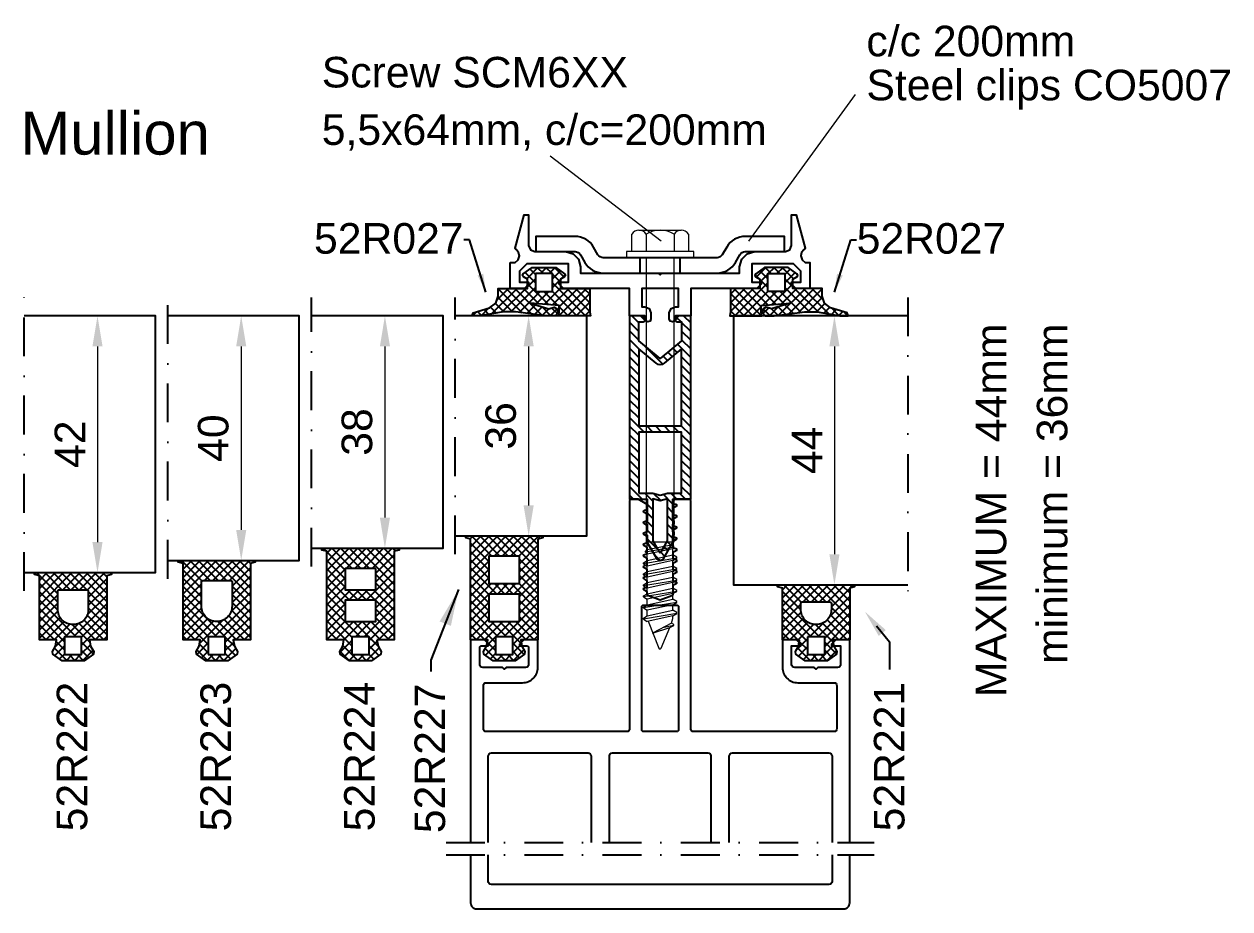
# Model space of a CAD drawing. Header units: millimetres. Extents: x 22319 to 27873, y 35287 to 39437.
# Drawn here: x 26222.6 to 26419.7, y 38653.1 to 38797.8 of the extents above; entities that cross this region are included whole.
import ezdxf

# ---------------------------------------------------------------- set-up
doc = ezdxf.new("R2010")
doc.units = ezdxf.units.MM
doc.header["$LTSCALE"] = 0.5
doc.linetypes.add('AM_DIN_F_W050', pattern=[6.25, 4.75, -1.5])
doc.linetypes.add('DASHDOT', pattern=[25.4, 12.7, -6.35, 0, -6.35])
for name, color, linetype in [('1', 1, 'Continuous'), ('6', 6, 'Continuous'), ('FYLLD', 6, 'Continuous'), ('LIST', 2, 'Continuous'), ('MATT', 1, 'Continuous')]:
    doc.layers.add(name, color=color, linetype=linetype)
for name, color, linetype, lineweight in [('AM_3', 6, 'AM_DIN_F_W050', 25), ('AM_5', 3, 'Continuous', 18), ('AM_6', 2, 'Continuous', 20), ('AM_7', 4, 'DASHDOT', 25), ('S_ACCESSORY', 7, 'Continuous', 9)]:
    doc.layers.add(name, color=color, linetype=linetype, lineweight=lineweight)
doc.styles.add('Border', font='ARIAL.TTF')
doc.styles.add('ROMANS', font='simplex.shx')
doc.styles.get("Standard").update_dxf_attribs({"font": 'ARIAL.TTF'})
doc.dimstyles.new('MASKIN_1-1', dxfattribs={"dimtxt": 2.5, "dimasz": 3, "dimexe": 1.5, "dimexo": 1.5, "dimgap": 1, "dimtad": 1, "dimrnd": 0.1, "dimzin": 12, "dimdsep": 46, "dimtxsty": 'ROMANS', "dimcen": -5, "dimclrd": 6, "dimclre": 6, "dimclrt": 256, "dimadec": 0, "dimazin": 0, "dimtfac": 1, "dimtmove": 2, "dimatfit": 3, "dimfxl": 0, "dimtolj": 1, "dimtzin": 12, "dimarcsym": 0})
doc.dimstyles.new('MASKIN_1-2', dxfattribs={"dimscale": 2, "dimtxt": 2.5, "dimasz": 3, "dimexe": 1.5, "dimexo": 1.5, "dimgap": 1, "dimtad": 1, "dimrnd": 0.1, "dimzin": 12, "dimdsep": 46, "dimtxsty": 'ROMANS', "dimcen": -5, "dimclrd": 6, "dimclre": 6, "dimclrt": 256, "dimadec": 0, "dimazin": 0, "dimtfac": 1, "dimtmove": 2, "dimatfit": 3, "dimfxl": 0, "dimtolj": 1, "dimtzin": 12, "dimarcsym": 0})
doc.dimstyles.new('SBS_DIN$0', dxfattribs={"dimscale": 2, "dimtxt": 2.5, "dimasz": 2.5, "dimexe": 1, "dimexo": 1, "dimgap": 1, "dimtad": 1, "dimrnd": 0.5, "dimdsep": 46, "dimtxsty": 'Standard', "dimcen": 0, "dimclrd": 256, "dimclre": 256, "dimclrt": 2, "dimadec": 0, "dimazin": 2, "dimtp": 0.1, "dimtm": 0.1, "dimtfac": 0.71, "dimtofl": 0, "dimtmove": 0, "dimatfit": 3, "dimfxl": 0, "dimlwd": -1, "dimlwe": -1, "dimarcsym": 0})

# ---------------------------------------------------------------- blocks, each defined once
blk = doc.blocks.new('*D396')
at = {"layer": 'AM_5'}
blk.add_line((26355.08, 38745.1), (26355.08, 38711.1), dxfattribs=at)
for points in [[(26354.25, 38745.1), (26355.91, 38745.1), (26355.08, 38750.1)], [(26354.25, 38711.1), (26355.91, 38711.1), (26355.08, 38706.1)]]:
    blk.add_solid(points, dxfattribs=at)
at = {"layer": 'Defpoints', "color": 0}
for p in [(26355.08, 38750.1), (26355.08, 38706.1), (26355.08, 38706.1)]:
    blk.add_point(p, dxfattribs=at)
at = {"layer": 'AM_5', "color": 2, "insert": (26350.58, 38728.1), "char_height": 5, "attachment_point": 5, "rotation": 90}
blk.add_mtext('44', dxfattribs=at)
blk = doc.blocks.new('*D397')
at = {"layer": 'AM_5'}
blk.add_line((26305.08, 38745.1), (26305.08, 38719.1), dxfattribs=at)
for points in [[(26304.25, 38745.1), (26305.91, 38745.1), (26305.08, 38750.1)], [(26304.25, 38719.1), (26305.91, 38719.1), (26305.08, 38714.1)]]:
    blk.add_solid(points, dxfattribs=at)
at = {"layer": 'Defpoints', "color": 0}
for p in [(26305.08, 38750.1), (26305.08, 38714.1), (26305.08, 38714.1)]:
    blk.add_point(p, dxfattribs=at)
at = {"layer": 'AM_5', "color": 2, "insert": (26300.53, 38732.1), "char_height": 5, "attachment_point": 5, "rotation": 90}
blk.add_mtext('36', dxfattribs=at)
blk = doc.blocks.new('*D398')
at = {"layer": 'AM_5'}
blk.add_line((26281.58, 38745.1), (26281.58, 38717.1), dxfattribs=at)
for points in [[(26280.75, 38745.1), (26282.41, 38745.1), (26281.58, 38750.1)], [(26280.75, 38717.1), (26282.41, 38717.1), (26281.58, 38712.1)]]:
    blk.add_solid(points, dxfattribs=at)
at = {"layer": 'Defpoints', "color": 0}
for p in [(26281.58, 38750.1), (26281.58, 38712.1), (26281.58, 38712.1)]:
    blk.add_point(p, dxfattribs=at)
at = {"layer": 'AM_5', "color": 2, "insert": (26277.03, 38731.1), "char_height": 5, "attachment_point": 5, "rotation": 90}
blk.add_mtext('38', dxfattribs=at)
blk = doc.blocks.new('*D399')
at = {"layer": 'AM_5'}
blk.add_line((26258.08, 38745.1), (26258.08, 38715.1), dxfattribs=at)
for points in [[(26257.25, 38745.1), (26258.91, 38745.1), (26258.08, 38750.1)], [(26257.25, 38715.1), (26258.91, 38715.1), (26258.08, 38710.1)]]:
    blk.add_solid(points, dxfattribs=at)
at = {"layer": 'Defpoints', "color": 0}
for p in [(26258.08, 38750.1), (26258.08, 38710.1), (26258.08, 38710.1)]:
    blk.add_point(p, dxfattribs=at)
at = {"layer": 'AM_5', "color": 2, "insert": (26253.53, 38730.1), "char_height": 5, "attachment_point": 5, "rotation": 90}
blk.add_mtext('40', dxfattribs=at)
blk = doc.blocks.new('*D400')
at = {"layer": 'AM_5'}
blk.add_line((26234.58, 38745.1), (26234.58, 38713.1), dxfattribs=at)
for points in [[(26233.75, 38745.1), (26235.41, 38745.1), (26234.58, 38750.1)], [(26233.75, 38713.1), (26235.41, 38713.1), (26234.58, 38708.1)]]:
    blk.add_solid(points, dxfattribs=at)
at = {"layer": 'Defpoints', "color": 0}
for p in [(26234.58, 38750.1), (26234.58, 38708.1), (26234.58, 38708.1)]:
    blk.add_point(p, dxfattribs=at)
at = {"layer": 'AM_5', "color": 2, "insert": (26230.07, 38729.1), "char_height": 5, "attachment_point": 5, "rotation": 90}
blk.add_mtext('42', dxfattribs=at)
blk = doc.blocks.new('SCM6XX')
for p, q in [((-3.88, 4.62), (-1, 4.62)), ((-1, 5.5), (-1, -5.5)), ((0, 5.5), (-1, 5.5)), ((0, -5.5), (0, 5.5)), ((-4.5, -3.46), (-4.5, 3.46)), ((-3.88, 2.31), (-1, 2.31)), ((0, 2.25), (46.5, 2.25)), ((46.5, 2.25), (46.5, -2.25)), ((46.92, 2.1), (46.5, 2.1)), ((47.18, 2.22), (46.92, 2.1)), ((47.71, -2.1), (46.92, 2.1)), ((47.33, 2.22), (47.18, 2.22)), ((47.33, 2.22), (48.17, -2.38)), ((47.59, 2.1), (47.33, 2.22)), ((48.61, 2.1), (47.59, 2.1)), ((47.59, 2.1), (48.48, -2.1)), ((48.99, 2.75), (48.61, 2.1)), ((49.52, -2.1), (48.61, 2.1)), ((49.14, 2.75), (48.99, 2.75)), ((49.14, 2.75), (50.04, -2.75)), ((49.51, 2.1), (49.14, 2.75)), ((49.51, 2.1), (50.42, -2.1)), ((50.42, 2.1), (49.51, 2.1)), ((50.8, 2.75), (50.42, 2.1)), ((51.33, -2.1), (50.42, 2.1)), ((50.95, 2.75), (50.8, 2.75)), ((51.32, 2.1), (50.95, 2.75)), ((50.95, 2.75), (51.85, -2.75)), ((51.32, 2.1), (52.23, -2.1)), ((52.23, 2.1), (51.32, 2.1)), ((52.61, 2.75), (52.23, 2.1)), ((53.14, -2.1), (52.23, 2.1)), ((52.76, 2.75), (52.61, 2.75)), ((52.76, 2.75), (53.66, -2.75)), ((53.13, 2.1), (52.76, 2.75)), ((53.13, 2.1), (54.04, -2.1)), ((54.04, 2.1), (53.13, 2.1)), ((54.42, 2.75), (54.04, 2.1)), ((54.95, -2.1), (54.04, 2.1)), ((54.57, 2.75), (54.42, 2.75)), ((54.57, 2.75), (55.47, -2.75)), ((54.94, 2.1), (54.57, 2.75)), ((54.94, 2.1), (55.85, -2.1)), ((55.85, 2.1), (54.94, 2.1)), ((56.23, 2.75), (55.85, 2.1)), ((56.76, -2.1), (55.85, 2.1)), ((56.38, 2.75), (56.23, 2.75)), ((56.38, 2.75), (57.28, -2.75)), ((56.75, 2.1), (56.38, 2.75)), ((56.75, 2.1), (57.66, -2.1)), ((57.66, 2.1), (56.75, 2.1)), ((58.04, 2.75), (57.66, 2.1)), ((58.57, -2.1), (57.66, 2.1)), ((58.19, 2.75), (58.04, 2.75)), ((58.19, 2.75), (59.09, -2.75)), ((58.56, 2.1), (58.19, 2.75)), ((58.56, 2.1), (59.47, -2.1)), ((59.02, 2.1), (58.56, 2.1)), ((59.75, 1.84), (59.02, 2.1)), ((59.98, 2.23), (59.75, 1.84)), ((60.13, 2.23), (59.98, 2.23)), ((60.5, 1.58), (60.13, 2.23)), ((60.13, 2.23), (60.53, 0.38)), ((59.75, 1.84), (61.41, -1.27)), ((63.87, 0.19), (60.5, 1.58)), ((61.41, -1.27), (60.5, 1.58)), ((64, 0), (63.87, 0.19)), ((63.87, -0.19), (64, 0)), ((59.44, -1.96), (63.87, -0.19)), ((-3.88, -2.31), (-1, -2.31)), ((46.5, -2.25), (0, -2.25)), ((47.71, -2.1), (46.5, -2.1)), ((48.02, -2.38), (47.71, -2.1)), ((48.17, -2.38), (48.02, -2.38)), ((48.17, -2.38), (48.48, -2.1)), ((49.52, -2.1), (48.48, -2.1)), ((49.89, -2.75), (49.52, -2.1)), ((50.04, -2.75), (49.89, -2.75)), ((50.04, -2.75), (50.42, -2.1)), ((51.33, -2.1), (50.42, -2.1)), ((51.7, -2.75), (51.33, -2.1)), ((51.85, -2.75), (51.7, -2.75)), ((51.85, -2.75), (52.23, -2.1)), ((53.14, -2.1), (52.23, -2.1)), ((53.51, -2.75), (53.14, -2.1)), ((53.66, -2.75), (53.51, -2.75)), ((53.66, -2.75), (54.04, -2.1)), ((54.95, -2.1), (54.04, -2.1)), ((55.32, -2.75), (54.95, -2.1)), ((55.47, -2.75), (55.32, -2.75)), ((55.47, -2.75), (55.85, -2.1)), ((56.76, -2.1), (55.85, -2.1)), ((57.13, -2.75), (56.76, -2.1)), ((57.28, -2.75), (57.13, -2.75)), ((57.28, -2.75), (57.66, -2.1)), ((58.57, -2.1), (57.66, -2.1)), ((58.94, -2.75), (58.57, -2.1)), ((59.09, -2.75), (58.94, -2.75)), ((59.09, -2.75), (59.47, -2.1)), ((-1, -4.62), (-3.88, -4.62)), ((-1, -5.5), (0, -5.5))]:
    blk.add_line(p, q)
for centre, radius, start, end in [((-3.11, 3.46), 1.39, 123.6264, 236.3736), ((0.12, 0), 4.62, 150, 210), ((-3.11, -3.46), 1.39, 123.6264, 236.3736)]:
    blk.add_arc(centre, radius, start, end)

msp = doc.modelspace()

# ---------------------------------------------------------------- hatches: boundary and pattern name
at = {"layer": 'FYLLD'}
h = msp.add_hatch(dxfattribs=at)
h.set_pattern_fill('USER', color=256, angle=45, pattern_type=0)
h.set_pattern_definition([(315, (26011.6817, 38833.6011), (-0.7071068, -0.7071068), []), (225, (26011.6817, 38833.6011), (-0.7071068, 0.7071068), [])])
edge = h.paths.add_edge_path()
edge.add_line((26298.702, 38751.425), (26299.701, 38752.152))
edge.add_line((26295.99, 38750.59), (26298.702, 38751.425))
edge.add_line((26295.865, 38750.101), (26295.99, 38750.59))
edge.add_line((26297.176, 38750.101), (26295.865, 38750.101))
edge.add_line((26300.91, 38750.732), (26297.176, 38750.101))
edge.add_line((26302.91, 38750.732), (26300.91, 38750.732))
edge.add_line((26307.916, 38750.101), (26302.91, 38750.732))
edge.add_line((26309.432, 38750.101), (26307.916, 38750.101))
edge.add_line((26309.867, 38750.568), (26309.432, 38750.101))
edge.add_line((26309.785, 38751.201), (26309.867, 38750.568))
edge.add_line((26309.244, 38751.542), (26309.785, 38751.201))
edge.add_line((26308.379, 38751.265), (26309.244, 38751.542))
edge.add_line((26305.318, 38752.178), (26308.379, 38751.265))
edge.add_line((26310.082, 38751.801), (26305.318, 38752.178))
edge.add_line((26310.082, 38750.701), (26310.082, 38751.801))
edge.add_line((26309.958, 38750.101), (26310.082, 38750.701))
edge.add_line((26315.205, 38750.101), (26309.958, 38750.101))
edge.add_line((26315.082, 38750.701), (26315.205, 38750.101))
edge.add_line((26315.082, 38754.601), (26315.082, 38750.701))
edge.add_line((26310.282, 38754.601), (26315.082, 38754.601))
edge.add_line((26310.282, 38756.101), (26310.282, 38754.601))
edge.add_line((26310.932, 38756.476), (26310.282, 38756.101))
edge.add_line((26311.081, 38756.723), (26310.932, 38756.476))
edge.add_line((26310.954, 38756.982), (26311.081, 38756.723))
edge.add_line((26309.498, 38758.001), (26310.954, 38756.982))
edge.add_line((26305.665, 38758.001), (26309.498, 38758.001))
edge.add_line((26304.21, 38756.982), (26305.665, 38758.001))
edge.add_line((26304.082, 38756.723), (26304.21, 38756.982))
edge.add_line((26304.232, 38756.476), (26304.082, 38756.723))
edge.add_line((26304.882, 38756.101), (26304.232, 38756.476))
edge.add_line((26304.882, 38754.601), (26304.882, 38756.101))
edge.add_line((26300.082, 38754.601), (26304.882, 38754.601))
edge.add_line((26300.082, 38753.326), (26300.082, 38754.601))
edge.add_line((26299.701, 38752.152), (26300.082, 38753.326))
edge = h.paths.add_edge_path(flags=16)
edge.add_line((26308.982, 38757.001), (26306.182, 38757.001))
edge.add_line((26308.982, 38754.101), (26308.982, 38757.001))
edge.add_line((26306.182, 38754.101), (26308.982, 38754.101))
edge.add_line((26306.182, 38757.001), (26306.182, 38754.101))
h = msp.add_hatch(dxfattribs=at)
h.set_pattern_fill('USER', color=256, angle=45, pattern_type=0)
h.set_pattern_definition([(225, (26641.4817, 38833.6011), (0.7071068, -0.7071068), []), (315, (26641.4817, 38833.6011), (0.7071068, 0.7071068), [])])
edge = h.paths.add_edge_path()
edge.add_line((26354.461, 38751.425), (26353.463, 38752.152))
edge.add_line((26357.174, 38750.59), (26354.461, 38751.425))
edge.add_line((26357.298, 38750.101), (26357.174, 38750.59))
edge.add_line((26355.987, 38750.101), (26357.298, 38750.101))
edge.add_line((26352.253, 38750.732), (26355.987, 38750.101))
edge.add_line((26350.253, 38750.732), (26352.253, 38750.732))
edge.add_line((26345.247, 38750.101), (26350.253, 38750.732))
edge.add_line((26343.732, 38750.101), (26345.247, 38750.101))
edge.add_line((26343.296, 38750.568), (26343.732, 38750.101))
edge.add_line((26343.379, 38751.201), (26343.296, 38750.568))
edge.add_line((26343.919, 38751.542), (26343.379, 38751.201))
edge.add_line((26344.785, 38751.265), (26343.919, 38751.542))
edge.add_line((26347.846, 38752.178), (26344.785, 38751.265))
edge.add_line((26343.082, 38751.801), (26347.846, 38752.178))
edge.add_line((26343.082, 38750.701), (26343.082, 38751.801))
edge.add_line((26343.205, 38750.101), (26343.082, 38750.701))
edge.add_line((26337.958, 38750.101), (26343.205, 38750.101))
edge.add_line((26338.082, 38750.701), (26337.958, 38750.101))
edge.add_line((26338.082, 38754.601), (26338.082, 38750.701))
edge.add_line((26342.882, 38754.601), (26338.082, 38754.601))
edge.add_line((26342.882, 38756.101), (26342.882, 38754.601))
edge.add_line((26342.232, 38756.476), (26342.882, 38756.101))
edge.add_line((26342.082, 38756.723), (26342.232, 38756.476))
edge.add_line((26342.21, 38756.982), (26342.082, 38756.723))
edge.add_line((26343.665, 38758.001), (26342.21, 38756.982))
edge.add_line((26347.498, 38758.001), (26343.665, 38758.001))
edge.add_line((26348.954, 38756.982), (26347.498, 38758.001))
edge.add_line((26349.081, 38756.723), (26348.954, 38756.982))
edge.add_line((26348.932, 38756.476), (26349.081, 38756.723))
edge.add_line((26348.282, 38756.101), (26348.932, 38756.476))
edge.add_line((26348.282, 38754.601), (26348.282, 38756.101))
edge.add_line((26353.082, 38754.601), (26348.282, 38754.601))
edge.add_line((26353.082, 38753.326), (26353.082, 38754.601))
edge.add_line((26353.463, 38752.152), (26353.082, 38753.326))
edge = h.paths.add_edge_path(flags=16)
edge.add_line((26344.182, 38757.001), (26346.982, 38757.001))
edge.add_line((26344.182, 38754.101), (26344.182, 38757.001))
edge.add_line((26346.982, 38754.101), (26344.182, 38754.101))
edge.add_line((26346.982, 38757.001), (26346.982, 38754.101))
h = msp.add_hatch(dxfattribs=at)
h.set_pattern_fill('USER', color=256, angle=315, pattern_type=0)
h.set_pattern_definition([(315, (-110.0366, 3.8011), (0.707106781, 0.707106781), [])])
h.paths.add_polyline_path([(26321.582, 38720.101), (26324.482, 38720.101), (26324.482, 38716.551), (26324.282, 38716.497), (26324.282, 38716.105), (26324.482, 38716.051), (26324.482, 38714.751), (26324.282, 38714.697), (26324.282, 38714.305), (26324.482, 38714.251), (26324.482, 38713.038), (26325.975, 38710.451, 0.5773503), (26327.188, 38710.451), (26328.682, 38713.038), (26328.682, 38714.251), (26328.882, 38714.305), (26328.882, 38714.697), (26328.682, 38714.751), (26328.682, 38716.051), (26328.882, 38716.105), (26328.882, 38716.497), (26328.682, 38716.551), (26328.682, 38720.101), (26331.582, 38720.101), (26331.582, 38750.101), (26329.657, 38750.101), (26329.17, 38749.613, 0.6681786), (26329.382, 38749.101), (26330.082, 38749.101), (26330.082, 38746.038), (26326.582, 38743.101), (26323.082, 38746.038), (26323.082, 38749.101), (26323.782, 38749.101, 0.5888761), (26324.036, 38749.56), (26323.606, 38750.101), (26321.582, 38750.101)])
h.paths.add_polyline_path([(26323.082, 38731.101), (26330.082, 38731.101), (26330.082, 38721.101), (26327.782, 38721.101), (26326.582, 38720.78), (26325.382, 38721.101), (26323.082, 38721.101)], flags=16)
h.paths.add_polyline_path([(26323.082, 38732.101), (26323.082, 38744.733), (26325.939, 38742.335, 0.3639702), (26327.224, 38742.335), (26330.082, 38744.733), (26330.082, 38732.101)], flags=16)
h.paths.add_polyline_path([(26325.382, 38720.169), (26326.582, 38719.848), (26327.782, 38720.169), (26327.782, 38713.279), (26326.755, 38711.501, -0.5773503), (26326.408, 38711.501), (26325.382, 38713.279)], flags=16)
h = msp.add_hatch(dxfattribs=at)
h.set_pattern_fill('NET,_O', color=256, scale=0.3, angle=45)
h.set_pattern_definition([(315, (-987.7226, 62737.7313), (-0.67351921, -0.67351921), []), (225, (-987.7226, 62737.7313), (-0.67351921, 0.67351921), [])])
h.paths.add_polyline_path([(26299.682, 38694.701), (26302.482, 38694.701), (26302.482, 38697.601), (26299.682, 38697.601)], flags=16)
h.paths.add_polyline_path([(26303.582, 38700.101), (26303.582, 38704.601), (26298.582, 38704.601), (26298.582, 38700.101)], flags=16)
h.paths.add_polyline_path([(26303.582, 38706.301), (26303.582, 38710.801), (26298.582, 38710.801), (26298.582, 38706.301)], flags=16)
h.paths.add_polyline_path([(26306.582, 38713.587), (26306.582, 38697.101), (26303.782, 38697.101), (26303.957, 38696.093), (26304.463, 38695.203), (26304.404, 38694.767), (26302.882, 38693.701), (26299.282, 38693.701), (26297.76, 38694.767), (26297.7, 38695.203), (26298.206, 38696.093), (26298.382, 38697.101), (26295.582, 38697.101), (26295.582, 38713.587), (26294.782, 38713.801), (26294.782, 38714.101), (26307.382, 38714.101), (26307.382, 38713.801)])
h = msp.add_hatch(dxfattribs=at)
h.set_pattern_fill('USER', color=256, angle=45, pattern_type=0)
h.set_pattern_definition([(315, (25783.5817, 38819.6011), (-0.7071068, -0.7071068), []), (225, (25783.5817, 38819.6011), (-0.7071068, 0.7071068), [])])
edge = h.paths.add_edge_path()
edge.add_line((26283.082, 38711.587), (26283.082, 38697.101))
edge.add_line((26283.882, 38711.801), (26283.082, 38711.587))
edge.add_line((26283.882, 38712.101), (26283.882, 38711.801))
edge.add_line((26271.282, 38712.101), (26283.882, 38712.101))
edge.add_line((26271.282, 38711.801), (26271.282, 38712.101))
edge.add_line((26272.082, 38711.587), (26271.282, 38711.801))
edge.add_line((26272.082, 38697.101), (26272.082, 38711.587))
edge.add_line((26274.882, 38697.101), (26272.082, 38697.101))
edge.add_line((26274.706, 38696.093), (26274.882, 38697.101))
edge.add_line((26274.2, 38695.203), (26274.706, 38696.093))
edge.add_line((26274.26, 38694.767), (26274.2, 38695.203))
edge.add_line((26275.782, 38693.701), (26274.26, 38694.767))
edge.add_line((26279.382, 38693.701), (26275.782, 38693.701))
edge.add_line((26280.904, 38694.767), (26279.382, 38693.701))
edge.add_line((26280.963, 38695.203), (26280.904, 38694.767))
edge.add_line((26280.457, 38696.093), (26280.963, 38695.203))
edge.add_line((26280.282, 38697.101), (26280.457, 38696.093))
edge.add_line((26283.082, 38697.101), (26280.282, 38697.101))
edge = h.paths.add_edge_path(flags=16)
edge.add_line((26278.982, 38697.601), (26276.182, 38697.601))
edge.add_line((26278.982, 38694.701), (26278.982, 38697.601))
edge.add_line((26276.182, 38694.701), (26278.982, 38694.701))
edge.add_line((26276.182, 38697.601), (26276.182, 38694.701))
edge.add_line((26280.082, 38703.601), (26275.082, 38703.601))
edge.add_line((26280.082, 38700.101), (26280.082, 38703.601))
edge.add_line((26275.082, 38700.101), (26280.082, 38700.101))
edge.add_line((26275.082, 38703.601), (26275.082, 38700.101))
edge.add_line((26280.082, 38708.801), (26275.082, 38708.801))
edge.add_line((26280.082, 38705.301), (26280.082, 38708.801))
edge.add_line((26275.082, 38705.301), (26280.082, 38705.301))
edge.add_line((26275.082, 38708.801), (26275.082, 38705.301))
h = msp.add_hatch(dxfattribs=at)
h.set_pattern_fill('NET,_O', color=256, scale=0.3, angle=45)
h.set_pattern_definition([(315, (-998.7226, 62737.7313), (-0.67351921, -0.67351921), []), (225, (-998.7226, 62737.7313), (-0.67351921, 0.67351921), [])])
h.paths.add_polyline_path([(26252.682, 38694.701), (26255.482, 38694.701), (26255.482, 38697.601), (26252.682, 38697.601)], flags=16)
edge = h.paths.add_edge_path(flags=16)
edge.add_line((26251.782, 38706.801), (26256.382, 38706.801))
edge.add_arc((26256.382, 38706.601), 0.2, 0, 90, ccw=False)
edge.add_line((26256.582, 38706.601), (26256.582, 38702.601))
edge.add_arc((26254.082, 38702.601), 2.5, -90, 0, ccw=False)
edge.add_arc((26254.082, 38702.601), 2.5, 180, 270, ccw=False)
edge.add_line((26251.582, 38702.601), (26251.582, 38706.601))
edge.add_arc((26251.782, 38706.601), 0.2, 90, 180, ccw=False)
h.paths.add_polyline_path([(26247.782, 38710.101), (26260.382, 38710.101), (26260.382, 38709.801), (26259.582, 38709.587), (26259.582, 38697.101), (26256.782, 38697.101), (26256.957, 38696.093), (26257.463, 38695.203), (26257.404, 38694.767), (26255.882, 38693.701), (26252.282, 38693.701), (26250.76, 38694.767), (26250.7, 38695.203), (26251.206, 38696.093), (26251.382, 38697.101), (26248.582, 38697.101), (26248.582, 38709.587), (26247.782, 38709.801)])
h = msp.add_hatch(dxfattribs=at)
h.set_pattern_fill('NET,_O', color=256, scale=0.3, angle=45)
h.set_pattern_definition([(315, (-1004.2226, 62737.7313), (-0.67351921, -0.67351921), []), (225, (-1004.2226, 62737.7313), (-0.67351921, 0.67351921), [])])
h.paths.add_polyline_path([(26229.182, 38694.701), (26231.982, 38694.701), (26231.982, 38697.601), (26229.182, 38697.601)], flags=16)
edge = h.paths.add_edge_path(flags=16)
edge.add_line((26228.282, 38705.301), (26232.882, 38705.301))
edge.add_arc((26232.882, 38705.101), 0.2, 0, 90, ccw=False)
edge.add_line((26233.082, 38705.101), (26233.082, 38702.101))
edge.add_arc((26230.582, 38702.101), 2.5, -90, 0, ccw=False)
edge.add_arc((26230.582, 38702.101), 2.5, 180, 270, ccw=False)
edge.add_line((26228.082, 38702.101), (26228.082, 38705.101))
edge.add_arc((26228.282, 38705.101), 0.2, 90, 180, ccw=False)
h.paths.add_polyline_path([(26227.2, 38695.203), (26227.706, 38696.093), (26227.882, 38697.101), (26225.082, 38697.101), (26225.082, 38707.587), (26224.282, 38707.801), (26224.282, 38708.101), (26236.882, 38708.101), (26236.882, 38707.801), (26236.082, 38707.587), (26236.082, 38697.101), (26233.282, 38697.101), (26233.457, 38696.093), (26233.963, 38695.203), (26233.904, 38694.767), (26232.382, 38693.701), (26228.782, 38693.701), (26227.26, 38694.767)])
h = msp.add_hatch(dxfattribs=at)
h.set_pattern_fill('NET,_O', color=256, scale=0.3, angle=135)
h.set_pattern_definition([(225, (-943.9001, 62774.7069), (-0.67351921, 0.67351921), []), (135, (-943.9001, 62774.7069), (0.67351921, 0.67351921), [])])
edge = h.paths.add_edge_path(flags=16)
edge.add_line((26349.782, 38703.301), (26354.382, 38703.301))
edge.add_arc((26354.382, 38703.101), 0.2, 0, 90, ccw=False)
edge.add_line((26354.582, 38703.101), (26354.582, 38702.101))
edge.add_arc((26352.082, 38702.101), 2.5, 270, 360, ccw=False)
edge.add_arc((26352.082, 38702.101), 2.5, 180, 270, ccw=False)
edge.add_line((26349.582, 38702.101), (26349.582, 38703.101))
edge.add_arc((26349.782, 38703.101), 0.2, 90, 180, ccw=False)
h.paths.add_polyline_path([(26350.682, 38697.601), (26350.682, 38694.701), (26353.482, 38694.701), (26353.482, 38697.601)], flags=16)
h.paths.add_polyline_path([(26349.382, 38697.101), (26346.582, 38697.101), (26346.582, 38705.587), (26345.782, 38705.801), (26345.782, 38706.101), (26358.382, 38706.101), (26358.382, 38705.801), (26357.582, 38705.587), (26357.582, 38697.101), (26354.782, 38697.101), (26354.957, 38696.093), (26355.463, 38695.203), (26355.404, 38694.767), (26353.882, 38693.701), (26350.282, 38693.701), (26348.76, 38694.767), (26348.7, 38695.203), (26349.206, 38696.093)])

# ---------------------------------------------------------------- linework, layer by layer
at = {"color": 2, "linetype": 'Continuous'}
for points in [[(26251.782, 38706.801), (26256.382, 38706.801, -0.4142136), (26256.582, 38706.601), (26256.582, 38702.601, -0.4142136), (26254.082, 38700.101, -0.4142136), (26251.582, 38702.601), (26251.582, 38706.601, -0.4142136)], [(26228.282, 38705.301), (26232.882, 38705.301, -0.4142136), (26233.082, 38705.101), (26233.082, 38702.101, -0.4142136), (26230.582, 38699.601, -0.4142136), (26228.082, 38702.101), (26228.082, 38705.101, -0.4142136)], [(26349.782, 38703.301), (26354.382, 38703.301, -0.4142136), (26354.582, 38703.101), (26354.582, 38702.101, -0.4142136), (26352.082, 38699.601, -0.4142136), (26349.582, 38702.101), (26349.582, 38703.101, -0.4142136)]]:
    msp.add_lwpolyline(points, format="xyb", close=True, dxfattribs=at)
at = {"layer": '1'}
msp.add_lwpolyline([(26312.665, 38763.101), (26306.243, 38763.101), (26306.243, 38760.601), (26312.665, 38760.601, -0.2679492), (26313.532, 38760.101), (26314.253, 38758.851, 0.2679492), (26317.284, 38757.101), (26335.879, 38757.101, 0.2679492), (26338.91, 38758.851), (26339.632, 38760.101, -0.2679492), (26340.498, 38760.601), (26346.921, 38760.601), (26346.921, 38763.101), (26340.498, 38763.101, 0.2679492), (26337.467, 38761.351), (26336.745, 38760.101, -0.2679492), (26335.879, 38759.601), (26317.284, 38759.601, -0.2679492), (26316.418, 38760.101), (26315.697, 38761.351, 0.2679492)], format="xyb", close=True, dxfattribs=at)
at = {"layer": '1', "color": 2, "linetype": 'Continuous'}
for points in [[(26303.582, 38706.301), (26303.582, 38710.801), (26298.582, 38710.801), (26298.582, 38706.301)], [(26303.582, 38700.101), (26303.582, 38704.601), (26298.582, 38704.601), (26298.582, 38700.101)]]:
    msp.add_lwpolyline(points, close=True, dxfattribs=at)
at = {"layer": '6'}
msp.add_lwpolyline([(26302.082, 38758.801), (26302.861, 38758.801), (26303.386, 38759.244), (26303.582, 38759.901), (26303.446, 38760.455), (26303.07, 38760.884), (26302.967, 38760.956), (26302.882, 38761.12), (26302.888, 38761.172), (26304.343, 38766.601), (26305.082, 38766.601), (26305.082, 38761.601), (26305.375, 38760.894), (26306.082, 38760.601), (26311.082, 38760.601), (26312.332, 38760.266), (26313.247, 38759.351), (26313.582, 38758.101), (26313.582, 38757.101), (26326.282, 38757.101), (26326.582, 38756.801), (26326.882, 38757.101), (26339.582, 38757.101), (26339.582, 38758.101), (26339.917, 38759.351), (26340.832, 38760.266), (26342.082, 38760.601), (26347.082, 38760.601), (26347.789, 38760.894), (26348.082, 38761.601), (26348.082, 38766.601), (26348.82, 38766.601), (26350.275, 38761.172), (26350.282, 38761.12), (26350.196, 38760.956), (26350.093, 38760.884), (26349.717, 38760.455), (26349.582, 38759.901), (26349.778, 38759.244), (26350.302, 38758.801), (26351.082, 38758.801), (26351.082, 38754.601), (26348.782, 38754.601), (26348.082, 38755.301), (26348.082, 38755.601), (26349.582, 38755.601), (26349.582, 38757.401), (26348.382, 38758.601), (26341.582, 38758.601), (26341.582, 38755.601), (26343.082, 38755.601), (26343.082, 38755.301), (26342.382, 38754.601), (26331.582, 38754.601), (26331.582, 38750.101), (26329.082, 38750.101), (26329.082, 38749.601), (26328.935, 38749.248), (26328.582, 38749.101), (26328.228, 38749.248), (26328.082, 38749.601), (26328.082, 38750.601), (26328.375, 38751.308), (26329.082, 38751.601), (26329.582, 38751.601), (26329.582, 38754.601), (26323.582, 38754.601), (26323.582, 38751.601), (26324.082, 38751.601), (26324.789, 38751.308), (26325.082, 38750.601), (26325.082, 38749.601), (26324.935, 38749.248), (26324.582, 38749.101), (26324.228, 38749.248), (26324.082, 38749.601), (26324.082, 38750.101), (26321.582, 38750.101), (26321.582, 38754.601), (26310.782, 38754.601), (26310.082, 38755.301), (26310.082, 38755.601), (26311.582, 38755.601), (26311.582, 38758.601), (26304.782, 38758.601), (26303.582, 38757.401), (26303.582, 38755.601), (26305.082, 38755.601), (26305.082, 38755.301), (26304.382, 38754.601), (26302.082, 38754.601)], close=True, dxfattribs=at)
for points in [[(26222.582, 38708.101), (26244.082, 38708.101), (26244.082, 38750.101), (26222.582, 38750.101)], [(26246.082, 38710.101), (26267.582, 38710.101), (26267.582, 38750.101), (26246.082, 38750.101)], [(26269.582, 38712.101), (26291.082, 38712.101), (26291.082, 38750.101), (26269.582, 38750.101)], [(26293.082, 38714.101), (26314.582, 38714.101), (26314.582, 38750.101), (26293.082, 38750.101)], [(26367.082, 38750.101), (26338.582, 38750.101), (26338.582, 38706.101), (26367.082, 38706.101)]]:
    msp.add_lwpolyline(points, dxfattribs=at)
for points in [[(26357.582, 38663.96), (26357.582, 38697.101), (26355.282, 38697.101), (26354.582, 38696.401), (26354.582, 38696.101), (26356.082, 38696.101), (26356.082, 38693.101, -0.4142136), (26355.582, 38692.601), (26352.382, 38692.601), (26352.082, 38692.301), (26351.782, 38692.601), (26348.582, 38692.601, -0.4142136), (26348.082, 38693.101), (26348.082, 38696.101), (26349.582, 38696.101), (26349.582, 38696.401), (26348.882, 38697.101), (26346.582, 38697.101), (26346.582, 38692.601, 0.4142136), (26349.082, 38690.101), (26354.982, 38690.101, -0.4142136), (26355.482, 38689.601), (26355.482, 38682.601, -0.4142136), (26354.982, 38682.101), (26332.082, 38682.101, -0.4142136), (26331.582, 38682.601), (26331.582, 38719.901, 0.4142136), (26331.382, 38720.101), (26329.182, 38720.101, 0.4142136), (26328.682, 38719.601), (26328.682, 38719.432), (26329.138, 38719.292, -0.6556287), (26329.179, 38718.928), (26328.682, 38718.641), (26328.682, 38717.622), (26329.138, 38717.482, -0.6556287), (26329.179, 38717.118), (26328.682, 38716.831), (26328.682, 38715.812), (26329.138, 38715.672, -0.6556287), (26329.179, 38715.308), (26328.682, 38715.021), (26328.682, 38714.002), (26329.138, 38713.862, -0.6556287), (26329.179, 38713.498), (26328.682, 38713.211), (26328.682, 38712.192), (26329.138, 38712.052, -0.6556287), (26329.179, 38711.688), (26328.682, 38711.401), (26328.682, 38710.382), (26329.138, 38710.242, -0.6556287), (26329.179, 38709.878), (26328.682, 38709.591), (26328.682, 38708.572), (26329.138, 38708.432, -0.6556287), (26329.179, 38708.068), (26328.682, 38707.781), (26328.682, 38706.762), (26329.138, 38706.622, -0.6556287), (26329.179, 38706.258), (26328.682, 38705.971), (26328.682, 38704.575, -0.3152988), (26328.484, 38704.294), (26326.582, 38703.601), (26324.679, 38704.294, -0.3152988), (26324.482, 38704.575), (26324.482, 38704.971), (26323.984, 38705.258, -0.6556287), (26324.026, 38705.622), (26324.482, 38705.762), (26324.482, 38706.781), (26323.984, 38707.068, -0.6556287), (26324.026, 38707.432), (26324.482, 38707.572), (26324.482, 38708.591), (26323.984, 38708.878, -0.6556287), (26324.026, 38709.242), (26324.482, 38709.382), (26324.482, 38710.401), (26323.984, 38710.688, -0.6556287), (26324.026, 38711.052), (26324.482, 38711.192), (26324.482, 38712.211), (26323.984, 38712.498, -0.6556287), (26324.026, 38712.862), (26324.482, 38713.002), (26324.482, 38714.021), (26323.984, 38714.308, -0.6556287), (26324.026, 38714.672), (26324.482, 38714.812), (26324.482, 38715.831), (26323.984, 38716.118, -0.6556287), (26324.026, 38716.482), (26324.482, 38716.622), (26324.482, 38717.641), (26323.984, 38717.928, -0.6556287), (26324.026, 38718.292), (26324.482, 38718.432), (26324.482, 38719.235), (26322.982, 38720.101), (26321.782, 38720.101, 0.4142136), (26321.582, 38719.901), (26321.582, 38682.601, -0.4142136), (26321.082, 38682.101), (26298.182, 38682.101, -0.4142136), (26297.682, 38682.601), (26297.682, 38689.601, -0.4142136), (26298.182, 38690.101), (26304.082, 38690.101, 0.4142136), (26306.582, 38692.601), (26306.582, 38696.901, 0.4142147), (26306.382, 38697.101), (26304.364, 38697.101, 0.1989113), (26304.223, 38697.042), (26303.64, 38696.46, 0.1989124), (26303.582, 38696.318), (26303.582, 38696.301, 0.4142136), (26303.782, 38696.101), (26304.882, 38696.101, -0.4142136), (26305.082, 38695.901), (26305.082, 38693.101, -0.4142136), (26304.582, 38692.601), (26301.382, 38692.601), (26301.082, 38692.301), (26300.782, 38692.601), (26297.582, 38692.601, -0.4142136), (26297.082, 38693.101), (26297.082, 38695.901, -0.4142136), (26297.282, 38696.101), (26298.382, 38696.101, 0.4142136), (26298.582, 38696.301), (26298.582, 38696.318, 0.1989124), (26298.523, 38696.46), (26297.94, 38697.042, 0.1989124), (26297.799, 38697.101), (26295.782, 38697.101, 0.4142136), (26295.582, 38696.901), (26295.582, 38663.96)], [(26298.482, 38663.96), (26298.482, 38678.101, -0.4142136), (26298.982, 38678.601), (26314.787, 38678.601, -0.4142136), (26315.287, 38678.101), (26315.287, 38663.96)], [(26318.287, 38663.96), (26318.287, 38678.101, -0.4142136), (26318.787, 38678.601), (26334.387, 38678.601, -0.4142136), (26334.887, 38678.101), (26334.887, 38663.96)], [(26337.887, 38663.96), (26337.887, 38678.101, -0.4142136), (26338.387, 38678.601), (26354.182, 38678.601, -0.4142136), (26354.682, 38678.101), (26354.682, 38663.96)], [(26295.582, 38661.96), (26295.582, 38654.101, 0.4142136), (26296.582, 38653.101), (26356.582, 38653.101, 0.4142136), (26357.582, 38654.101), (26357.582, 38661.96)], [(26354.682, 38661.96), (26354.682, 38657.601, -0.4142136), (26354.182, 38657.101), (26298.982, 38657.101, -0.4142136), (26298.482, 38657.601), (26298.482, 38661.96)]]:
    msp.add_lwpolyline(points, format="xyb", dxfattribs=at)
msp.add_lwpolyline([(26323.882, 38702.801), (26329.282, 38702.801, -0.4142136), (26329.582, 38702.501), (26329.582, 38682.401, -0.4142136), (26329.282, 38682.101), (26323.882, 38682.101, -0.4142136), (26323.582, 38682.401), (26323.582, 38702.501, -0.4142136)], format="xyb", close=True, dxfattribs=at)
at = {"layer": 'AM_3'}
for p, q in [((26323.332, 38757.101), (26323.332, 38759.601)), ((26329.832, 38757.101), (26329.832, 38759.601))]:
    msp.add_line(p, q, dxfattribs=at)
at = {"layer": 'AM_6'}
for p, q in [((26341.091, 38762.335), (26358.539, 38786.33)), ((26326.744, 38762.339), (26308.624, 38776.193))]:
    msp.add_line(p, q, dxfattribs=at)
at = {"layer": 'AM_7'}
for p, q in [((26222.582, 38705.101), (26222.582, 38753.101)), ((26246.082, 38707.101), (26246.082, 38753.101)), ((26269.582, 38709.101), (26269.582, 38753.101)), ((26293.082, 38711.101), (26293.082, 38753.101)), ((26367.082, 38753.101), (26367.082, 38703.101))]:
    msp.add_line(p, q, dxfattribs=at)
at = {"layer": 'AM_7', "color": 6}
for p, q in [((26291.582, 38663.96), (26361.582, 38663.96)), ((26291.582, 38661.96), (26361.582, 38661.96))]:
    msp.add_line(p, q, dxfattribs=at)
at = {"layer": 'LIST'}
for p, q in [((26350.682, 38697.601), (26350.682, 38694.701)), ((26353.482, 38697.601), (26350.682, 38697.601)), ((26353.482, 38694.701), (26353.482, 38697.601)), ((26350.682, 38694.701), (26353.482, 38694.701))]:
    msp.add_line(p, q, dxfattribs=at)
for points in [[(26315.082, 38754.601), (26315.082, 38750.701), (26315.205, 38750.101), (26309.958, 38750.101), (26310.082, 38750.701), (26310.082, 38751.801), (26305.318, 38752.178), (26308.379, 38751.265), (26309.244, 38751.542), (26309.785, 38751.201), (26309.867, 38750.568), (26309.432, 38750.101), (26307.916, 38750.101), (26302.91, 38750.732), (26300.91, 38750.732), (26297.176, 38750.101), (26295.865, 38750.101), (26295.99, 38750.59), (26298.702, 38751.425), (26299.701, 38752.152), (26300.082, 38753.326), (26300.082, 38754.601), (26304.882, 38754.601), (26304.882, 38756.101), (26304.232, 38756.476), (26304.082, 38756.723), (26304.21, 38756.982), (26305.665, 38758.001), (26309.498, 38758.001), (26310.954, 38756.982), (26311.081, 38756.723), (26310.932, 38756.476), (26310.282, 38756.101), (26310.282, 38754.601)], [(26338.082, 38754.601), (26338.082, 38750.701), (26337.958, 38750.101), (26343.205, 38750.101), (26343.082, 38750.701), (26343.082, 38751.801), (26347.846, 38752.178), (26344.785, 38751.265), (26343.919, 38751.542), (26343.379, 38751.201), (26343.296, 38750.568), (26343.732, 38750.101), (26345.247, 38750.101), (26350.253, 38750.732), (26352.253, 38750.732), (26355.987, 38750.101), (26357.298, 38750.101), (26357.174, 38750.59), (26354.461, 38751.425), (26353.463, 38752.152), (26353.082, 38753.326), (26353.082, 38754.601), (26348.282, 38754.601), (26348.282, 38756.101), (26348.932, 38756.476), (26349.081, 38756.723), (26348.954, 38756.982), (26347.498, 38758.001), (26343.665, 38758.001), (26342.21, 38756.982), (26342.082, 38756.723), (26342.232, 38756.476), (26342.882, 38756.101), (26342.882, 38754.601)], [(26306.182, 38757.001), (26306.182, 38754.101), (26308.982, 38754.101), (26308.982, 38757.001)], [(26346.982, 38757.001), (26346.982, 38754.101), (26344.182, 38754.101), (26344.182, 38757.001)], [(26323.082, 38721.101), (26325.382, 38721.101), (26326.582, 38720.78), (26327.782, 38721.101), (26330.082, 38721.101), (26330.082, 38731.101), (26323.082, 38731.101)], [(26306.582, 38713.587), (26306.582, 38697.101), (26303.782, 38697.101), (26303.957, 38696.093), (26304.463, 38695.203), (26304.404, 38694.767), (26302.882, 38693.701), (26299.282, 38693.701), (26297.76, 38694.767), (26297.7, 38695.203), (26298.206, 38696.093), (26298.382, 38697.101), (26295.582, 38697.101), (26295.582, 38713.587), (26294.782, 38713.801), (26294.782, 38714.101), (26307.382, 38714.101), (26307.382, 38713.801)], [(26280.282, 38697.101), (26280.457, 38696.093), (26280.963, 38695.203), (26280.904, 38694.767), (26279.382, 38693.701), (26275.782, 38693.701), (26274.26, 38694.767), (26274.2, 38695.203), (26274.706, 38696.093), (26274.882, 38697.101), (26272.082, 38697.101), (26272.082, 38711.587), (26271.282, 38711.801), (26271.282, 38712.101), (26283.882, 38712.101), (26283.882, 38711.801), (26283.082, 38711.587), (26283.082, 38697.101)], [(26247.782, 38710.101), (26260.382, 38710.101), (26260.382, 38709.801), (26259.582, 38709.587), (26259.582, 38697.101), (26256.782, 38697.101), (26256.957, 38696.093), (26257.463, 38695.203), (26257.404, 38694.767), (26255.882, 38693.701), (26252.282, 38693.701), (26250.76, 38694.767), (26250.7, 38695.203), (26251.206, 38696.093), (26251.382, 38697.101), (26248.582, 38697.101), (26248.582, 38709.587), (26247.782, 38709.801)], [(26280.082, 38708.801), (26275.082, 38708.801), (26275.082, 38705.301), (26280.082, 38705.301)], [(26227.2, 38695.203), (26227.706, 38696.093), (26227.882, 38697.101), (26225.082, 38697.101), (26225.082, 38707.587), (26224.282, 38707.801), (26224.282, 38708.101), (26236.882, 38708.101), (26236.882, 38707.801), (26236.082, 38707.587), (26236.082, 38697.101), (26233.282, 38697.101), (26233.457, 38696.093), (26233.963, 38695.203), (26233.904, 38694.767), (26232.382, 38693.701), (26228.782, 38693.701), (26227.26, 38694.767)], [(26349.382, 38697.101), (26346.582, 38697.101), (26346.582, 38705.587), (26345.782, 38705.801), (26345.782, 38706.101), (26358.382, 38706.101), (26358.382, 38705.801), (26357.582, 38705.587), (26357.582, 38697.101), (26354.782, 38697.101), (26354.957, 38696.093), (26355.463, 38695.203), (26355.404, 38694.767), (26353.882, 38693.701), (26350.282, 38693.701), (26348.76, 38694.767), (26348.7, 38695.203), (26349.206, 38696.093)], [(26280.082, 38703.601), (26275.082, 38703.601), (26275.082, 38700.101), (26280.082, 38700.101)], [(26229.182, 38694.701), (26231.982, 38694.701), (26231.982, 38697.601), (26229.182, 38697.601)], [(26252.682, 38694.701), (26255.482, 38694.701), (26255.482, 38697.601), (26252.682, 38697.601)], [(26276.182, 38694.701), (26278.982, 38694.701), (26278.982, 38697.601), (26276.182, 38697.601)], [(26299.682, 38694.701), (26302.482, 38694.701), (26302.482, 38697.601), (26299.682, 38697.601)], [(26350.682, 38697.601), (26350.682, 38694.701), (26353.482, 38694.701), (26353.482, 38697.601)]]:
    msp.add_lwpolyline(points, close=True, dxfattribs=at)
for points in [[(26324.482, 38716.551), (26324.282, 38716.497), (26324.282, 38716.105), (26324.482, 38716.051), (26324.482, 38714.751), (26324.282, 38714.697), (26324.282, 38714.305), (26324.482, 38714.251), (26324.482, 38713.038), (26325.975, 38710.451, 0.5773503), (26327.188, 38710.451), (26328.682, 38713.038), (26328.682, 38714.251), (26328.882, 38714.305), (26328.882, 38714.697), (26328.682, 38714.751), (26328.682, 38716.051), (26328.882, 38716.105), (26328.882, 38716.497), (26328.682, 38716.551), (26328.682, 38720.101), (26331.582, 38720.101), (26331.582, 38750.101), (26329.657, 38750.101), (26329.17, 38749.613, 0.6681786), (26329.382, 38749.101), (26330.082, 38749.101), (26330.082, 38746.038), (26326.582, 38743.101), (26323.082, 38746.038), (26323.082, 38749.101), (26323.782, 38749.101, 0.6681786), (26323.994, 38749.613), (26323.606, 38750.101), (26321.582, 38750.101), (26321.582, 38720.101), (26324.482, 38720.101)], [(26325.939, 38742.335), (26323.082, 38744.733), (26323.082, 38732.101), (26330.082, 38732.101), (26330.082, 38744.733), (26327.224, 38742.335, -0.3639702)], [(26325.382, 38713.279), (26326.408, 38711.501, 0.5773503), (26326.755, 38711.501), (26327.782, 38713.279), (26327.782, 38720.169), (26326.582, 38719.848), (26325.382, 38720.169)]]:
    msp.add_lwpolyline(points, format="xyb", close=True, dxfattribs=at)
at = {"layer": 'MATT', "color": 6}
msp.add_lwpolyline([(26361.955, 38699.386), (26364.082, 38696.765), (26364.082, 38692.249)], dxfattribs=at)
msp.add_solid([(26363.482, 38698.694), (26360.065, 38701.716), (26362.317, 38697.749)], dxfattribs=at)

# ---------------------------------------------------------------- block references
at = {"layer": 'S_ACCESSORY', "rotation": 270}
msp.add_blockref('SCM6XX', (26326.582, 38759.601), dxfattribs=at)

# ---------------------------------------------------------------- texts
at = {"layer": 'AM_6', "style": 'Border'}
for s, p in [('c/c 200mm', (26360.307, 38792.553)), ('Screw SCM6XX', (26271.251, 38787.457)), ('Steel clips CO5007', (26360.307, 38785.357)), ('5,5x64mm, c/c=200mm', (26271.251, 38778.058))]:
    msp.add_text(s, height=5, dxfattribs=at).set_placement(p)
for s, insert, char_height, attachment_point in [('Mullion', (26221.979, 38776.378), 7, 7), ('52R027', (26269.981, 38760.201), 5, 7), ('52R027', (26383.182, 38760.201), 5, 9)]:
    msp.add_mtext(s, dxfattribs=dict(at, insert=insert, char_height=char_height, attachment_point=attachment_point))
at = {"layer": 'AM_6', "char_height": 5, "rotation": 90, "style": 'Border'}
for s, insert, attachment_point in [('MAXIMUM = 44mm', (26378.169, 38748.844), 3), ('minimum = 36mm', (26388.169, 38748.844), 3), ('52R222', (26227.909, 38690.249), 3), ('52R223', (26251.409, 38690.249), 3), ('52R224', (26274.909, 38690.249), 3), ('52R227', (26291.488, 38689.949), 9), ('52R221', (26361.53, 38690.249), 3)]:
    msp.add_mtext(s, dxfattribs=dict(at, insert=insert, attachment_point=attachment_point))

# ---------------------------------------------------------------- dimensions: what is measured, and where the dimension line sits
at = {"layer": 'AM_5'}
for base, p1, p2, picture, middle in [((26234.582, 38708.101), (26234.582, 38750.101), (26234.582, 38708.101), '*D400', (26230.071, 38729.101)), ((26258.082, 38710.101), (26258.082, 38750.101), (26258.082, 38710.101), '*D399', (26253.529, 38730.101)), ((26281.582, 38712.101), (26281.582, 38750.101), (26281.582, 38712.101), '*D398', (26277.027, 38731.101)), ((26305.082, 38714.101), (26305.082, 38750.101), (26305.082, 38714.101), '*D397', (26300.527, 38732.101)), ((26355.082, 38706.101), (26355.082, 38750.101), (26355.082, 38706.101), '*D396', (26350.582, 38728.101))]:
    dim = msp.add_linear_dim(base=base, p1=p1, p2=p2, angle=270, dimstyle='SBS_DIN$0', dxfattribs=at)
    dim.commit()
    dim.dimension.update_dxf_attribs({"geometry": picture, "text_midpoint": middle})

# ---------------------------------------------------------------- leaders
at = {"layer": 'MATT'}
for points, dimstyle in [([(26298.099, 38753.987), (26295.387, 38762.52), (26294.493, 38762.52)], 'MASKIN_1-1'), ([(26355.065, 38753.987), (26357.777, 38762.52), (26358.67, 38762.52)], 'MASKIN_1-1'), ([(26293.634, 38705.344), (26289.094, 38693.758), (26289.094, 38691.949)], 'MASKIN_1-2')]:
    msp.add_leader(points, dimstyle=dimstyle, dxfattribs=at)

doc.saveas('drawing.dxf')
